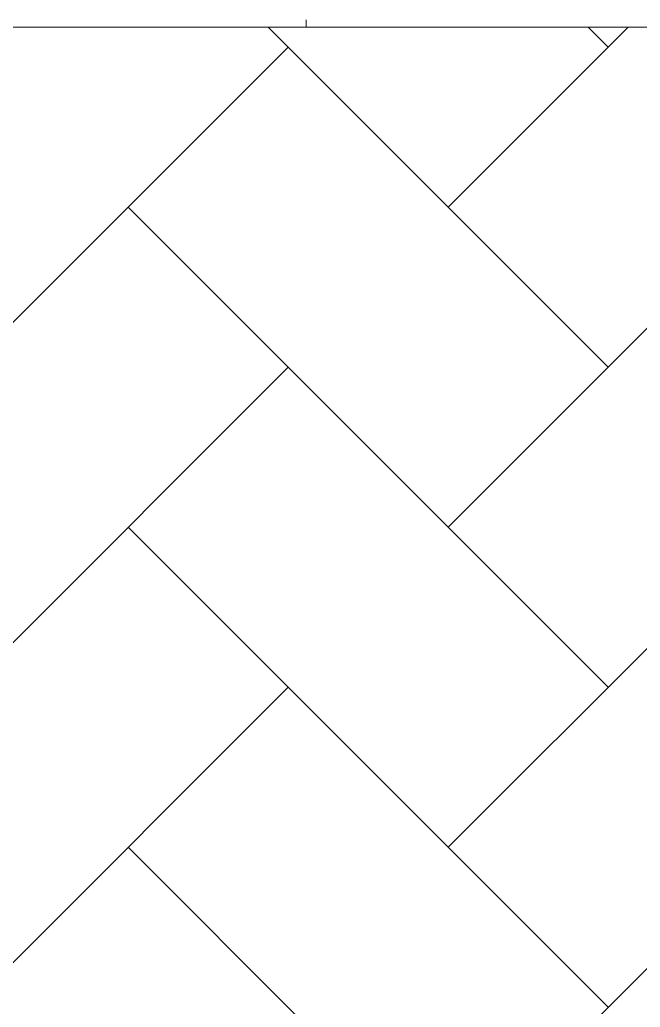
# Model space of a CAD drawing. Header units: millimetres. Extents: x 331487 to 517269, y 198509 to 399936.
# Drawn here: x 412747 to 413844, y 382317 to 384062 of the extents above; entities that cross this region are included whole.
import ezdxf

# ---------------------------------------------------------------- set-up
doc = ezdxf.new("R2010")
doc.units = ezdxf.units.MM
doc.header["$MEASUREMENT"] = 0
doc.layers.add('BEAM', color=1, linetype='Continuous', lineweight=5)

msp = doc.modelspace()

# ---------------------------------------------------------------- linework, layer by layer
at = {"layer": 'BEAM', "color": 253, "linetype": 'Continuous', "ltscale": 750}
for p, q in [((413253.6, 384049), (413253.6, 384062)), ((413787.3, 383448.1), (413186.5, 384049)), ((413504.5, 383731), (413822.5, 384049)), ((413787.3, 384013.8), (413752.1, 384049)), ((412373.1, 383165.3), (413221.7, 384013.8)), ((413504.5, 383165.3), (414353, 384013.8)), ((413787.3, 382882.5), (412938.8, 383731)), ((412373.1, 382599.6), (413221.7, 383448.1)), ((413504.5, 382599.6), (414353, 383448.1)), ((413787.3, 382316.8), (412938.8, 383165.3)), ((412373.1, 382033.9), (413221.7, 382882.5)), ((413504.5, 382033.9), (414353, 382882.5)), ((413699.4, 381839), (412938.8, 382599.6))]:
    msp.add_line(p, q, dxfattribs=at)
at = {"layer": 'BEAM'}
msp.add_line((414595.1, 384049), (411238.7, 384049), dxfattribs=at)

doc.saveas('drawing.dxf')
